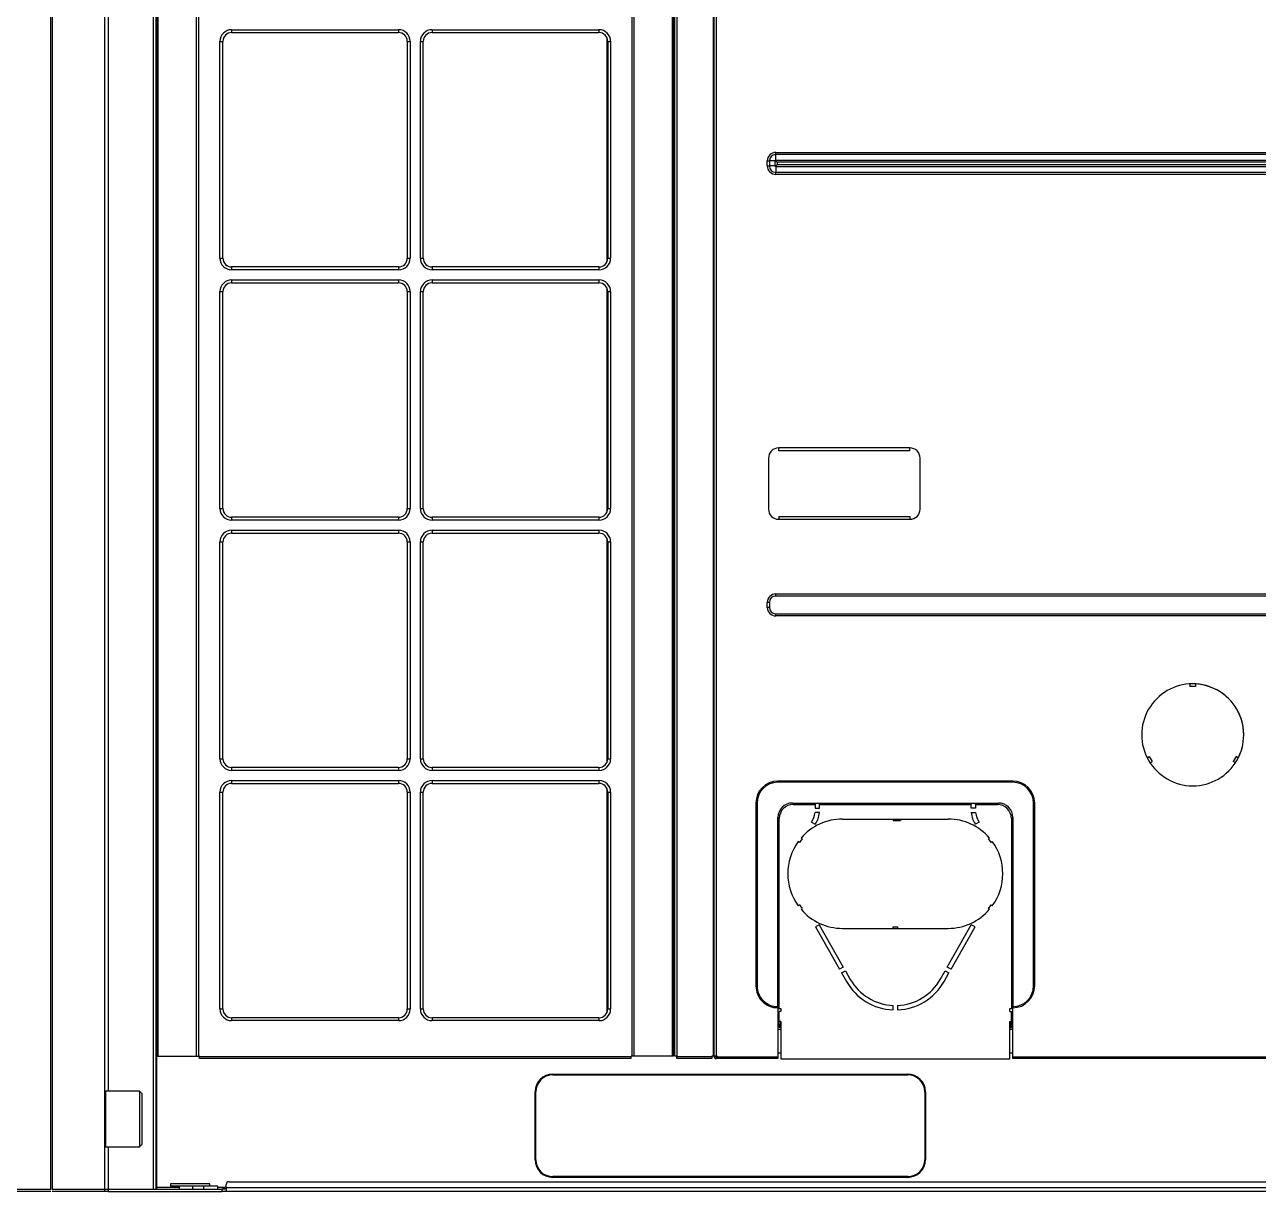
# Model space of a CAD drawing. Header units: millimetres. Extents: x 10547 to 11305, y 9897 to 10391.
# Drawn here: x 11010.62 to 11016.93, y 10363.53 to 10369.5 of the extents above; entities that cross this region are included whole.
import ezdxf

# ---------------------------------------------------------------- set-up
doc = ezdxf.new("R2010")
doc.units = ezdxf.units.MM
doc.layers.add('EHP', color=1, linetype='Continuous')
doc.layers.add('LG-AIRCON', color=240, linetype='Continuous')

# ---------------------------------------------------------------- blocks, each defined once
blk = doc.blocks.new('NEWUXC-1')
at = {"layer": 'LG-AIRCON', "color": 0}
for p, q in [((-749.5, 1.6), (-749.5, 1724.6)), ((-748, 1724.59), (-748, 1.6)), ((-747, 92.7), (-747, 1724.6)), ((-746.5, 1724.6), (-746.5, 92.7)), ((-720, 92.7), (-720, 1724.6)), ((-718.7, 1724.6), (-718.7, 92.7)), ((-421.3, 92.7), (-421.3, 1724.6)), ((-420, 1724.6), (-420, 92.7)), ((-393.5, 92.7), (-393.5, 1724.6)), ((-393, 1724.6), (-393, 92.7)), ((-390.7, 1724.59), (-390.7, 92.7)), ((-365.5, 92.7), (-365.5, 1724.59)), ((-365, 92.7), (-365, 1724.59)), ((-363.7, 1724.59), (-363.7, 92.7)), ((-392, 92.7), (-392, 1660.27)), ((-747.5, 1432.2), (-747.5, 412.2)), ((-696, 797.2), (-581.5, 797.2)), ((-696, 797.2), (-696, 795.2)), ((-581.5, 797.2), (-581.5, 795.2)), ((-558.5, 797.2), (-444, 797.2)), ((-558.5, 797.2), (-558.5, 795.2)), ((-444, 797.2), (-444, 795.2)), ((-704, 640.4), (-704, 789.2)), ((-704, 789.2), (-702, 789.2)), ((-702, 640.4), (-702, 789.2)), ((-696, 795.2), (-581.5, 795.2)), ((-575.5, 789.2), (-573.5, 789.2)), ((-575.5, 789.2), (-575.5, 640.4)), ((-573.5, 789.2), (-573.5, 640.4)), ((-566.5, 640.4), (-566.5, 789.2)), ((-566.5, 789.2), (-564.5, 789.2)), ((-564.5, 640.4), (-564.5, 789.2)), ((-558.5, 795.2), (-444, 795.2)), ((-438.5, 638.01), (-438.5, 791.61)), ((-438, 789.2), (-436, 789.2)), ((-438, 789.2), (-438, 640.4)), ((-436, 789.2), (-436, 640.4)), ((-322.75, 713), (322.75, 713)), ((-322.75, 711.5), (-322.75, 713)), ((322.75, 711.5), (-322.75, 711.5)), ((-322.75, 707.7), (-322.75, 711.5)), ((-328.55, 703.7), (-328.55, 707.2)), ((-328.55, 707.2), (-327.05, 707.2)), ((-328.55, 703.7), (-327.05, 703.7)), ((-327.05, 707.2), (-327.05, 703.7)), ((-323.25, 707.2), (-327.05, 707.2)), ((-323.25, 703.7), (-327.05, 703.7)), ((-323.25, 703.7), (-323.25, 707.2)), ((-322.75, 707.7), (322.75, 707.7)), ((-322.75, 703.2), (-322.75, 699.4)), ((322.75, 703.2), (-322.75, 703.2)), ((-321.75, 706.2), (-321.75, 704.7)), ((321.75, 706.2), (-321.75, 706.2)), ((-321.75, 704.7), (321.75, 704.7)), ((-322.75, 697.9), (-322.75, 699.4)), ((-322.75, 699.4), (322.75, 699.4)), ((322.75, 697.9), (-322.75, 697.9)), ((-704, 640.4), (-702, 640.4)), ((-575.5, 640.4), (-573.5, 640.4)), ((-566.5, 640.4), (-564.5, 640.4)), ((-438, 640.4), (-436, 640.4)), ((-581.5, 634.4), (-696, 634.4)), ((-696, 634.4), (-696, 632.4)), ((-581.5, 632.4), (-696, 632.4)), ((-581.5, 634.4), (-581.5, 632.4)), ((-444, 634.4), (-558.5, 634.4)), ((-558.5, 634.4), (-558.5, 632.4)), ((-444, 632.4), (-558.5, 632.4)), ((-444, 634.4), (-444, 632.4)), ((-696, 625.45), (-581.5, 625.45)), ((-696, 625.45), (-696, 623.45)), ((-696, 623.45), (-581.5, 623.45)), ((-581.5, 625.45), (-581.5, 623.45)), ((-558.5, 625.45), (-444, 625.45)), ((-558.5, 625.45), (-558.5, 623.45)), ((-558.5, 623.45), (-444, 623.45)), ((-444, 625.45), (-444, 623.45)), ((-438.5, 466.27), (-438.5, 619.87)), ((-704, 468.65), (-704, 617.45)), ((-704, 617.45), (-702, 617.45)), ((-702, 468.65), (-702, 617.45)), ((-575.5, 617.45), (-573.5, 617.45)), ((-575.5, 617.45), (-575.5, 468.65)), ((-573.5, 617.45), (-573.5, 468.65)), ((-566.5, 468.65), (-566.5, 617.45)), ((-566.5, 617.45), (-564.5, 617.45)), ((-564.5, 468.65), (-564.5, 617.45)), ((-438, 617.45), (-436, 617.45)), ((-438, 617.45), (-438, 468.65)), ((-436, 617.45), (-436, 468.65)), ((-230.75, 510.2), (-320.75, 510.2)), ((-320.75, 508.2), (-320.75, 510.2)), ((-230.75, 508.2), (-320.75, 508.2)), ((-230.75, 508.2), (-230.75, 510.2)), ((-327.75, 503.2), (-327.75, 468.2)), ((-223.75, 468.2), (-223.75, 503.2)), ((-704, 468.65), (-702, 468.65)), ((-575.5, 468.65), (-573.5, 468.65)), ((-566.5, 468.65), (-564.5, 468.65)), ((-438, 468.65), (-436, 468.65)), ((-696, 462.65), (-696, 460.65)), ((-581.5, 462.65), (-696, 462.65)), ((-581.5, 460.65), (-696, 460.65)), ((-581.5, 462.65), (-581.5, 460.65)), ((-558.5, 462.65), (-558.5, 460.65)), ((-444, 462.65), (-558.5, 462.65)), ((-444, 460.65), (-558.5, 460.65)), ((-444, 462.65), (-444, 460.65)), ((-320.75, 463.2), (-320.75, 461.2)), ((-320.75, 463.2), (-230.75, 463.2)), ((-320.75, 463.2), (-230.75, 463.2)), ((-320.75, 461.2), (-230.75, 461.2)), ((-230.75, 463.2), (-230.75, 461.2)), ((-696, 453.7), (-581.5, 453.7)), ((-696, 453.7), (-696, 451.7)), ((-696, 451.7), (-581.5, 451.7)), ((-581.5, 453.7), (-581.5, 451.7)), ((-558.5, 453.7), (-444, 453.7)), ((-558.5, 453.7), (-558.5, 451.7)), ((-558.5, 451.7), (-444, 451.7)), ((-444, 453.7), (-444, 451.7)), ((-704, 296.9), (-704, 445.7)), ((-704, 445.7), (-702, 445.7)), ((-702, 296.9), (-702, 445.7)), ((-575.5, 445.7), (-573.5, 445.7)), ((-575.5, 445.7), (-575.5, 296.9)), ((-573.5, 445.7), (-573.5, 296.9)), ((-566.5, 296.9), (-566.5, 445.7)), ((-566.5, 445.7), (-564.5, 445.7)), ((-564.5, 296.9), (-564.5, 445.7)), ((-438.5, 294.52), (-438.5, 448.1)), ((-438, 445.7), (-436, 445.7)), ((-438, 445.7), (-438, 296.9)), ((-436, 445.7), (-436, 296.9)), ((-748, 412.2), (-747.5, 412.2)), ((-747.5, 412.21), (-747.5, 381.21)), ((-747, 412.2), (-747.5, 412.2)), ((-322.75, 410), (322.75, 410)), ((-322.75, 408.5), (-322.75, 410)), ((322.75, 408.5), (-322.75, 408.5)), ((-328.55, 400.7), (-328.55, 404.2)), ((-327.05, 404.2), (-328.55, 404.2)), ((-327.05, 400.7), (-328.55, 400.7)), ((-327.05, 404.2), (-327.05, 400.7)), ((-322.75, 394.9), (-322.75, 396.4)), ((-322.75, 396.4), (322.75, 396.4)), ((322.75, 394.9), (-322.75, 394.9)), ((-748, 381.2), (-747.5, 381.2)), ((-747.5, 381.2), (-747, 381.2)), ((-747.5, 381.2), (-747.5, 1.6)), ((-393, 381.2), (-392, 381.2)), ((-38.75, 348.24), (-38.75, 346.57)), ((-34.75, 348.24), (-34.75, 346.57)), ((-34.75, 346.57), (-38.75, 346.57)), ((-704, 296.9), (-702, 296.9)), ((-575.5, 296.9), (-573.5, 296.9)), ((-566.5, 296.9), (-564.5, 296.9)), ((-438, 296.9), (-436, 296.9)), ((-68.01, 297.56), (-66.56, 298.4)), ((-66.56, 298.4), (-64.56, 294.93)), ((-6.94, 298.4), (-8.94, 294.93)), ((-5.49, 297.56), (-6.94, 298.4)), ((-696, 290.9), (-696, 288.9)), ((-581.5, 290.9), (-696, 290.9)), ((-581.5, 288.9), (-696, 288.9)), ((-581.5, 290.9), (-581.5, 288.9)), ((-558.5, 290.9), (-558.5, 288.9)), ((-444, 290.9), (-558.5, 290.9)), ((-444, 288.9), (-558.5, 288.9)), ((-444, 290.9), (-444, 288.9)), ((-392, 293.2), (-393, 293.2)), ((-66.01, 294.1), (-64.56, 294.93)), ((-7.49, 294.1), (-8.94, 294.93)), ((-696, 281.95), (-581.5, 281.95)), ((-696, 281.95), (-696, 279.95)), ((-696, 279.95), (-581.5, 279.95)), ((-581.5, 281.95), (-581.5, 279.95)), ((-558.5, 281.95), (-444, 281.95)), ((-558.5, 281.95), (-558.5, 279.95)), ((-558.5, 279.95), (-444, 279.95)), ((-444, 281.95), (-444, 279.95)), ((-160.15, 281.5), (-321.35, 281.5)), ((-321.35, 280.7), (-321.35, 281.5)), ((-160.15, 280.7), (-321.35, 280.7)), ((-160.15, 280.7), (-160.15, 281.5)), ((-704, 125.15), (-704, 273.95)), ((-704, 273.95), (-702, 273.95)), ((-702, 125.15), (-702, 273.95)), ((-575.5, 273.95), (-573.5, 273.95)), ((-575.5, 273.95), (-575.5, 125.15)), ((-573.5, 273.95), (-573.5, 125.15)), ((-566.5, 125.15), (-566.5, 273.95)), ((-566.5, 273.95), (-564.5, 273.95)), ((-564.5, 125.15), (-564.5, 273.95)), ((-438.5, 122.76), (-438.5, 276.36)), ((-438, 273.95), (-436, 273.95)), ((-438, 273.95), (-438, 125.15)), ((-436, 273.95), (-436, 125.15)), ((-336.35, 266.5), (-336.35, 141)), ((-335.55, 266.5), (-336.35, 266.5)), ((-335.55, 266.5), (-335.55, 141)), ((-311.28, 266.5), (-170.08, 266.5)), ((-310.75, 266.5), (-310.75, 265.5)), ((-310.75, 265.5), (-295.75, 265.5)), ((-295.75, 266.5), (-295.75, 265.5)), ((-295.75, 265.5), (-295.75, 262.9)), ((-295.75, 262.9), (-292.75, 262.9)), ((-292.75, 265.5), (-292.75, 266.5)), ((-292.75, 265.5), (-188.75, 265.5)), ((-292.75, 262.9), (-292.75, 265.5)), ((-188.75, 266.5), (-188.75, 265.5)), ((-188.75, 262.9), (-188.75, 265.5)), ((-185.75, 262.9), (-188.75, 262.9)), ((-185.75, 265.5), (-185.75, 266.5)), ((-185.75, 265.5), (-170.75, 265.5)), ((-185.75, 265.5), (-185.75, 262.9)), ((-170.75, 265.5), (-170.75, 266.5)), ((-145.95, 266.5), (-145.15, 266.5)), ((-145.95, 141), (-145.95, 266.5)), ((-145.15, 141), (-145.15, 266.5)), ((-393, 262.2), (-392, 262.2)), ((-321.28, 126.8), (-321.28, 256.5)), ((-320.35, 255.9), (-321.28, 255.9)), ((-320.35, 125.5), (-320.35, 255.9)), ((-292.75, 259.9), (-295.75, 259.9)), ((-277, 255.5), (-242.25, 255.5)), ((-242.25, 255.5), (-239.25, 255.5)), ((-242.25, 255.5), (-242.25, 254.5)), ((-242.25, 255.5), (-237.15, 255.5)), ((-242.25, 255.5), (-242.25, 254.5)), ((-242.25, 254.5), (-239.25, 254.5)), ((-242.25, 254.5), (-237.15, 254.5)), ((-239.25, 255.5), (-204.5, 255.5)), ((-239.25, 254.5), (-239.25, 255.5)), ((-237.15, 255.5), (-237.15, 254.5)), ((-188.75, 259.9), (-185.75, 259.9)), ((-161.15, 255.9), (-161.15, 125.5)), ((-160.08, 255.9), (-161.15, 255.9)), ((-160.08, 256.5), (-160.08, 126.8)), ((-298.25, 253.4), (-295.65, 251.9)), ((-183.25, 253.4), (-185.85, 251.9)), ((-306.51, 239.48), (-307.3, 240.1)), ((-305.43, 242.45), (-304.65, 241.83)), ((-176.07, 242.45), (-176.86, 241.83)), ((-174.99, 239.48), (-174.21, 240.1)), ((-306.51, 196.52), (-307.3, 195.9)), ((-174.99, 196.52), (-174.21, 195.9)), ((-305.43, 193.55), (-304.65, 194.17)), ((-176.07, 193.55), (-176.86, 194.17)), ((-292.9, 182.91), (-295.5, 181.43)), ((-295.5, 181.43), (-279.05, 152.46)), ((-292.9, 182.91), (-276.44, 153.95)), ((-277, 180.5), (-242.25, 180.5)), ((-242.25, 181.5), (-239.25, 181.5)), ((-242.25, 180.5), (-242.25, 181.5)), ((-242.25, 180.5), (-239.25, 180.5)), ((-239.25, 181.5), (-239.25, 180.5)), ((-239.25, 180.5), (-204.5, 180.5)), ((-205.07, 153.95), (-188.61, 182.91)), ((-202.46, 152.46), (-186, 181.43)), ((-186, 181.43), (-188.61, 182.91)), ((-276.44, 153.95), (-279.05, 152.46)), ((-202.46, 152.46), (-205.07, 153.95)), ((-277.57, 149.86), (-274.96, 151.34)), ((-277.57, 149.86), (-274.23, 143.98)), ((-274.96, 151.34), (-271.62, 145.46)), ((-209.89, 145.46), (-206.55, 151.34)), ((-207.28, 143.98), (-203.94, 149.86)), ((-206.55, 151.34), (-203.94, 149.86)), ((-145.95, 141), (-145.15, 141)), ((-242.25, 124.53), (-242.25, 127.53)), ((-239.25, 127.53), (-239.25, 124.53)), ((-704, 125.15), (-702, 125.15)), ((-696, 119.15), (-696, 117.15)), ((-581.5, 119.15), (-696, 119.15)), ((-581.5, 119.15), (-581.5, 117.15)), ((-575.5, 125.15), (-573.5, 125.15)), ((-566.5, 125.15), (-564.5, 125.15)), ((-558.5, 119.15), (-558.5, 117.15)), ((-444, 119.15), (-558.5, 119.15)), ((-444, 119.15), (-444, 117.15)), ((-438, 125.15), (-436, 125.15)), ((-321.28, 126), (-321.28, 92.4)), ((-321.28, 125.5), (-321.15, 125.5)), ((-321.15, 125.5), (-320.35, 125.5)), ((-320.35, 125.5), (-319.35, 125.5)), ((-319.35, 123.5), (-320.35, 123.5)), ((-320.35, 116.5), (-320.35, 123.5)), ((-319.35, 125.5), (-319.35, 123.5)), ((-162.15, 123.5), (-162.15, 125.5)), ((-162.15, 125.5), (-161.15, 125.5)), ((-162.15, 123.5), (-161.15, 123.5)), ((-160.35, 125.5), (-161.15, 125.5)), ((-161.15, 116.5), (-161.15, 123.5)), ((-160.08, 125.5), (-160.35, 125.5)), ((-160.08, 92.4), (-160.08, 126)), ((-581.5, 117.15), (-696, 117.15)), ((-444, 117.15), (-558.5, 117.15)), ((-392, 116.4), (-393, 116.4)), ((-321.28, 111.4), (-319.35, 111.4)), ((-319.35, 116.5), (-320.35, 116.5)), ((-320.35, 114.5), (-320.35, 116.5)), ((-319.55, 114.5), (-320.35, 114.5)), ((-320.35, 112.5), (-320.35, 114.5)), ((-319.55, 112.5), (-320.35, 112.5)), ((-319.55, 116.5), (-319.55, 114.5)), ((-319.55, 112.5), (-319.55, 114.5)), ((-319.35, 116.5), (-319.35, 91)), ((-162.15, 91), (-162.15, 116.5)), ((-162.15, 116.5), (-161.15, 116.5)), ((-162.15, 111.4), (-160.08, 111.4)), ((-161.95, 116.5), (-161.95, 114.5)), ((-161.95, 114.5), (-161.95, 112.5)), ((-161.95, 114.5), (-161.15, 114.5)), ((-161.95, 112.5), (-161.15, 112.5)), ((-161.15, 114.5), (-161.15, 116.5)), ((-161.15, 112.5), (-161.15, 114.5)), ((-393, 95), (-392, 95)), ((-321.28, 95), (-319.35, 95)), ((-162.15, 95), (-160.08, 95)), ((-747, 92.7), (-746.5, 92.7)), ((-746.5, 92.7), (-720, 92.7)), ((-720, 92.7), (-718.7, 92.7)), ((-718, 92.7), (-718.7, 92.7)), ((-718, 92.7), (-718, 92.5)), ((-718, 92.5), (-422, 92.5)), ((-718, 91.2), (-718, 92.5)), ((-422, 91.2), (-718, 91.2)), ((-421.3, 92.7), (-422, 92.7)), ((-422, 92.7), (-422, 92.5)), ((-422, 91.2), (-422, 92.5)), ((-420, 92.7), (-421.3, 92.7)), ((-393.5, 92.7), (-420, 92.7)), ((-393, 92.7), (-393.5, 92.7)), ((-390.7, 92.7), (-392, 92.7)), ((-390.7, 92.7), (-390.5, 92.7)), ((-390.5, 92.7), (-390.5, 92.5)), ((-390.5, 92.5), (-366.5, 92.5)), ((-390.5, 91.2), (-390.5, 92.5)), ((-366.5, 91.2), (-390.5, 91.2)), ((-365.5, 92.7), (-366.5, 92.7)), ((-366.5, 92.7), (-366.5, 92.5)), ((-366.5, 92.5), (-366.5, 91.2)), ((-365, 92.7), (-365.5, 92.7)), ((-363.7, 92.7), (-365, 92.7)), ((-365, 92.7), (-365, 92.4)), ((-363, 92.7), (-363.7, 92.7)), ((-363.7, 91.1), (-363.4, 91.1)), ((-363.4, 91.1), (-363.4, 91.9)), ((-363, 92.7), (-363, 92.4)), ((-363, 92.4), (-321.28, 92.4)), ((-363, 91.1), (-363, 92.4)), ((-321.28, 91.1), (-363, 91.1)), ((-321.28, 92.4), (-321.28, 91.1)), ((-319.35, 91), (-162.15, 91)), ((-160.08, 92.4), (160.35, 92.4)), ((-160.08, 91.1), (-160.08, 92.4)), ((160.35, 91.1), (-160.08, 91.1)), ((-475.7, 80.4), (-232.2, 80.4)), ((-475.7, 79.9), (-475.7, 80.4)), ((-475.7, 79.9), (-232.2, 79.9)), ((-232.2, 79.9), (-232.2, 80.4)), ((-759.16, 68.65), (-782.56, 68.65)), ((-782.56, 68.65), (-782.56, 30.55)), ((-757.56, 67.05), (-759.16, 68.65)), ((-759.16, 68.65), (-759.16, 30.55)), ((-487.8, 21.7), (-487.8, 68.3)), ((-487.8, 68.3), (-487.3, 68.3)), ((-487.3, 21.7), (-487.3, 68.3)), ((-220.6, 68.3), (-220.6, 21.7)), ((-220.6, 68.3), (-220.1, 68.3)), ((-220.1, 68.3), (-220.1, 21.7)), ((-757.56, 67.05), (-757.56, 32.15)), ((-782.56, 30.55), (-759.16, 30.55)), ((-759.16, 30.55), (-757.56, 32.15)), ((-487.8, 21.7), (-487.3, 21.7)), ((-220.6, 21.7), (-220.1, 21.7)), ((-232.2, 10.1), (-475.7, 10.1)), ((-475.7, 9.6), (-475.7, 10.1)), ((-232.2, 9.6), (-475.7, 9.6)), ((-232.2, 9.6), (-232.2, 10.1)), ((-819.12, 1.6), (-782.88, 1.6)), ((-782.88, 1.6), (-780.76, 1.6)), ((-782.88, 0), (-782.88, 1.6)), ((-780.76, 1.6), (-702.76, 1.6)), ((-780.76, 1.6), (-780.76, 0)), ((-732, 2.6), (-748, 2.6)), ((-738, 5.1), (-738, 3.6)), ((-711, 5.1), (-738, 5.1)), ((-715, 3.6), (-738, 3.6)), ((-732, 3.6), (-732, 1.6)), ((-722.5, 1.6), (-722.5, 3.6)), ((-705.5, 3.6), (-715, 3.6)), ((-715, 1.6), (-715, 3.6)), ((-711, 3.6), (-711, 5.1)), ((-705.5, 1.6), (-705.5, 3.6)), ((-700.85, 2.6), (-705.5, 2.6)), ((-699.76, 1.6), (-702.76, 1.6)), ((-702.76, 1.6), (-702.76, 0)), ((-701.8, 1.89), (-699.76, 1.89)), ((-699.76, 2.6), (-699.76, 4.6)), ((-699.76, 2.6), (699.76, 2.6)), ((-699.76, 2.6), (-699.76, 0)), ((699.76, 0), (-699.76, 0)), ((-697.76, 6.6), (697.76, 6.6)), ((782.88, 1.6), (819.12, 1.6)), ((819.12, 0), (782.88, 0)), ((-782.88, 0), (-819.12, 0)), ((-780.76, 0), (-782.88, 0)), ((-780.76, 0), (-702.76, 0)), ((-699.76, 0), (-702.76, 0))]:
    blk.add_line(p, q, dxfattribs=at)
for points in [[(-820, 1.2), (-820, 35.65), (-820, 70.1), (-820, 104.56), (-820, 139.01), (-820, 173.46), (-820, 207.91), (-820, 242.36), (-820, 276.81), (-820, 311.27), (-820, 345.72), (-820, 380.17), (-820, 414.62), (-820, 449.07), (-820, 483.52), (-820, 517.98), (-820, 552.43), (-820, 586.88), (-820, 621.33), (-820, 655.78), (-820, 690.24), (-820, 724.69), (-820, 759.14), (-820, 793.59), (-820, 828.04)], [(-819.12, 828.54), (-819.12, 794.07), (-819.12, 759.59), (-819.12, 725.12), (-819.12, 690.65), (-819.12, 656.18), (-819.12, 621.7), (-819.12, 587.23), (-819.12, 552.76), (-819.12, 518.29), (-819.12, 483.81), (-819.12, 449.34), (-819.12, 414.87), (-819.12, 380.4), (-819.12, 345.92), (-819.12, 311.45), (-819.12, 276.98), (-819.12, 242.51), (-819.12, 208.03), (-819.12, 173.56), (-819.12, 139.09), (-819.12, 104.62), (-819.12, 70.14), (-819.12, 35.67), (-819.12, 1.2)], [(-782.85, 1.2), (-782.85, 35.67), (-782.85, 70.14), (-782.85, 104.62), (-782.85, 139.09), (-782.85, 173.56), (-782.85, 208.03), (-782.85, 242.51), (-782.85, 276.98), (-782.85, 311.45), (-782.85, 345.92), (-782.85, 380.4), (-782.85, 414.87), (-782.85, 449.34), (-782.85, 483.81), (-782.85, 518.29), (-782.85, 552.76), (-782.85, 587.23), (-782.85, 621.7), (-782.85, 656.18), (-782.85, 690.65), (-782.85, 725.12), (-782.85, 759.59), (-782.85, 794.07), (-782.85, 828.54)], [(-780.73, 830.43), (-780.73, 797.31), (-780.73, 764.19), (-780.73, 731.07), (-780.73, 697.95), (-780.73, 664.83), (-780.73, 631.71), (-780.73, 598.58), (-780.73, 565.46), (-780.73, 532.34), (-780.73, 499.22), (-780.73, 466.1), (-780.73, 432.98), (-780.73, 399.86), (-780.73, 366.74), (-780.73, 333.62), (-780.73, 300.5), (-780.73, 267.38), (-780.73, 234.26), (-780.73, 201.14), (-780.73, 168.02), (-780.73, 134.9), (-780.73, 101.78), (-780.73, 68.66)], [(819.12, 1.2), (819.12, 35.67), (819.12, 70.14), (819.12, 104.62), (819.12, 139.09), (819.12, 173.56), (819.12, 208.03), (819.12, 242.51), (819.12, 276.98), (819.12, 311.45), (819.12, 345.92), (819.12, 380.4), (819.12, 414.87), (819.12, 449.34), (819.12, 483.81), (819.12, 518.29), (819.12, 552.76), (819.12, 587.23), (819.12, 621.7), (819.12, 656.18), (819.12, 690.65), (819.12, 725.12), (819.12, 759.59), (819.12, 794.07), (819.12, 828.54)], [(820, 828.16), (820, 793.7), (820, 759.25), (820, 724.79), (820, 690.33), (820, 655.88), (820, 621.42), (820, 586.96), (820, 552.51), (820, 518.05), (820, 483.59), (820, 449.14), (820, 414.68), (820, 380.22), (820, 345.77), (820, 311.31), (820, 276.85), (820, 242.4), (820, 207.94), (820, 173.48), (820, 139.03), (820, 104.57), (820, 70.11), (820, 35.66), (820, 1.2)], [(-323.25, 707.2), (-323.24, 707.21), (-323.23, 707.22), (-323.23, 707.23), (-323.22, 707.24), (-323.21, 707.26), (-323.2, 707.27), (-323.19, 707.28), (-323.18, 707.29), (-323.17, 707.3), (-323.16, 707.31), (-323.16, 707.32), (-323.15, 707.33), (-323.14, 707.34), (-323.13, 707.35), (-323.12, 707.36), (-323.11, 707.37), (-323.1, 707.39), (-323.09, 707.4), (-323.08, 707.41), (-323.07, 707.42), (-323.06, 707.43), (-323.05, 707.44), (-323.04, 707.45), (-323.03, 707.46), (-323.02, 707.47), (-323.01, 707.48), (-323, 707.49), (-322.99, 707.5), (-322.98, 707.51), (-322.97, 707.52), (-322.96, 707.53), (-322.95, 707.54), (-322.94, 707.55), (-322.92, 707.56), (-322.91, 707.57), (-322.9, 707.58), (-322.89, 707.59), (-322.88, 707.6), (-322.87, 707.61), (-322.86, 707.61), (-322.85, 707.62), (-322.84, 707.63), (-322.83, 707.64), (-322.82, 707.65), (-322.8, 707.66), (-322.79, 707.67), (-322.78, 707.68), (-322.77, 707.68), (-322.76, 707.69), (-322.75, 707.7)], [(-321.75, 706.2), (-321.78, 706.23), (-321.81, 706.25), (-321.83, 706.28), (-321.86, 706.3), (-321.89, 706.33), (-321.92, 706.35), (-321.95, 706.38), (-321.98, 706.4), (-322, 706.43), (-322.03, 706.45), (-322.06, 706.48), (-322.09, 706.5), (-322.12, 706.53), (-322.15, 706.55), (-322.17, 706.58), (-322.2, 706.6), (-322.23, 706.63), (-322.26, 706.65), (-322.29, 706.67), (-322.32, 706.7), (-322.35, 706.72), (-322.37, 706.75), (-322.4, 706.77), (-322.43, 706.79), (-322.46, 706.82), (-322.49, 706.84), (-322.52, 706.86), (-322.55, 706.88), (-322.58, 706.91), (-322.61, 706.93), (-322.64, 706.95), (-322.67, 706.97), (-322.7, 706.99), (-322.73, 707.01), (-322.76, 707.03), (-322.79, 707.04), (-322.83, 707.06), (-322.86, 707.08), (-322.89, 707.09), (-322.92, 707.11), (-322.95, 707.12), (-322.99, 707.13), (-323.02, 707.15), (-323.05, 707.16), (-323.09, 707.17), (-323.12, 707.18), (-323.15, 707.18), (-323.18, 707.19), (-323.22, 707.2), (-323.25, 707.2)], [(-323.25, 703.7), (-323.22, 703.7), (-323.18, 703.71), (-323.15, 703.72), (-323.12, 703.72), (-323.09, 703.73), (-323.05, 703.74), (-323.02, 703.75), (-322.99, 703.77), (-322.95, 703.78), (-322.92, 703.79), (-322.89, 703.81), (-322.86, 703.82), (-322.83, 703.84), (-322.79, 703.86), (-322.76, 703.87), (-322.73, 703.89), (-322.7, 703.91), (-322.67, 703.93), (-322.64, 703.95), (-322.61, 703.97), (-322.58, 703.99), (-322.55, 704.02), (-322.52, 704.04), (-322.49, 704.06), (-322.46, 704.08), (-322.43, 704.11), (-322.4, 704.13), (-322.37, 704.15), (-322.35, 704.18), (-322.32, 704.2), (-322.29, 704.23), (-322.26, 704.25), (-322.23, 704.27), (-322.2, 704.3), (-322.17, 704.32), (-322.15, 704.35), (-322.12, 704.37), (-322.09, 704.4), (-322.06, 704.42), (-322.03, 704.45), (-322, 704.47), (-321.98, 704.5), (-321.95, 704.52), (-321.92, 704.55), (-321.89, 704.57), (-321.86, 704.6), (-321.83, 704.62), (-321.81, 704.65), (-321.78, 704.67), (-321.75, 704.7)], [(-322.75, 703.2), (-322.76, 703.21), (-322.77, 703.22), (-322.78, 703.23), (-322.79, 703.23), (-322.8, 703.24), (-322.82, 703.25), (-322.83, 703.26), (-322.84, 703.27), (-322.85, 703.28), (-322.86, 703.29), (-322.87, 703.29), (-322.88, 703.3), (-322.89, 703.31), (-322.9, 703.32), (-322.91, 703.33), (-322.92, 703.34), (-322.94, 703.35), (-322.95, 703.36), (-322.96, 703.37), (-322.97, 703.38), (-322.98, 703.39), (-322.99, 703.4), (-323, 703.41), (-323.01, 703.42), (-323.02, 703.43), (-323.03, 703.44), (-323.04, 703.45), (-323.05, 703.46), (-323.06, 703.47), (-323.07, 703.48), (-323.08, 703.49), (-323.09, 703.5), (-323.1, 703.51), (-323.11, 703.53), (-323.12, 703.54), (-323.13, 703.55), (-323.14, 703.56), (-323.15, 703.57), (-323.16, 703.58), (-323.16, 703.59), (-323.17, 703.6), (-323.18, 703.61), (-323.19, 703.62), (-323.2, 703.63), (-323.21, 703.65), (-323.22, 703.66), (-323.23, 703.67), (-323.23, 703.68), (-323.24, 703.69), (-323.25, 703.7)], [(-321.75, 706.2), (-321.78, 706.23), (-321.8, 706.26), (-321.83, 706.28), (-321.85, 706.31), (-321.88, 706.34), (-321.9, 706.37), (-321.93, 706.4), (-321.95, 706.43), (-321.98, 706.45), (-322, 706.48), (-322.03, 706.51), (-322.05, 706.54), (-322.08, 706.57), (-322.1, 706.6), (-322.13, 706.62), (-322.15, 706.65), (-322.18, 706.68), (-322.2, 706.71), (-322.22, 706.74), (-322.25, 706.77), (-322.27, 706.8), (-322.3, 706.82), (-322.32, 706.85), (-322.34, 706.88), (-322.37, 706.91), (-322.39, 706.94), (-322.41, 706.97), (-322.44, 707), (-322.46, 707.03), (-322.48, 707.06), (-322.5, 707.09), (-322.52, 707.12), (-322.54, 707.15), (-322.56, 707.18), (-322.58, 707.21), (-322.59, 707.25), (-322.61, 707.28), (-322.63, 707.31), (-322.64, 707.34), (-322.66, 707.37), (-322.67, 707.4), (-322.68, 707.43), (-322.69, 707.46), (-322.7, 707.49), (-322.71, 707.52), (-322.72, 707.56), (-322.73, 707.59), (-322.74, 707.63), (-322.74, 707.66), (-322.75, 707.7)], [(-322.75, 703.2), (-322.74, 703.24), (-322.74, 703.27), (-322.73, 703.31), (-322.72, 703.34), (-322.71, 703.38), (-322.7, 703.41), (-322.69, 703.44), (-322.68, 703.47), (-322.67, 703.5), (-322.66, 703.53), (-322.64, 703.56), (-322.63, 703.59), (-322.61, 703.62), (-322.59, 703.66), (-322.58, 703.69), (-322.56, 703.72), (-322.54, 703.75), (-322.52, 703.78), (-322.5, 703.81), (-322.48, 703.84), (-322.46, 703.87), (-322.44, 703.9), (-322.41, 703.93), (-322.39, 703.96), (-322.37, 703.99), (-322.34, 704.02), (-322.32, 704.05), (-322.3, 704.08), (-322.27, 704.1), (-322.25, 704.13), (-322.22, 704.16), (-322.2, 704.19), (-322.18, 704.22), (-322.15, 704.25), (-322.13, 704.28), (-322.1, 704.3), (-322.08, 704.33), (-322.05, 704.36), (-322.03, 704.39), (-322, 704.42), (-321.98, 704.45), (-321.95, 704.47), (-321.93, 704.5), (-321.9, 704.53), (-321.88, 704.56), (-321.85, 704.59), (-321.83, 704.62), (-321.8, 704.64), (-321.78, 704.67), (-321.75, 704.7)], [(-321.28, 126.8), (-321.28, 126.78), (-321.28, 126.77), (-321.28, 126.75), (-321.28, 126.74), (-321.28, 126.72), (-321.28, 126.7), (-321.28, 126.69), (-321.28, 126.67), (-321.28, 126.66), (-321.28, 126.64), (-321.28, 126.62), (-321.28, 126.61), (-321.28, 126.59), (-321.28, 126.58), (-321.28, 126.56), (-321.28, 126.54), (-321.28, 126.53), (-321.28, 126.51), (-321.28, 126.5), (-321.28, 126.48), (-321.28, 126.46), (-321.28, 126.45), (-321.28, 126.43), (-321.28, 126.42), (-321.28, 126.4), (-321.28, 126.38), (-321.28, 126.37), (-321.28, 126.35), (-321.28, 126.34), (-321.28, 126.32), (-321.28, 126.3), (-321.28, 126.29), (-321.28, 126.27), (-321.28, 126.26), (-321.28, 126.24), (-321.28, 126.22), (-321.28, 126.21), (-321.28, 126.19), (-321.28, 126.18), (-321.28, 126.16), (-321.28, 126.14), (-321.28, 126.13), (-321.28, 126.11), (-321.28, 126.1), (-321.28, 126.08), (-321.28, 126.06), (-321.28, 126.05), (-321.28, 126.03), (-321.28, 126.02), (-321.28, 126)], [(-160.08, 126.8), (-160.08, 126.78), (-160.08, 126.77), (-160.08, 126.75), (-160.08, 126.74), (-160.08, 126.72), (-160.08, 126.7), (-160.08, 126.69), (-160.08, 126.67), (-160.08, 126.66), (-160.08, 126.64), (-160.08, 126.62), (-160.08, 126.61), (-160.08, 126.59), (-160.08, 126.58), (-160.08, 126.56), (-160.08, 126.54), (-160.08, 126.53), (-160.08, 126.51), (-160.08, 126.5), (-160.08, 126.48), (-160.08, 126.46), (-160.08, 126.45), (-160.08, 126.43), (-160.08, 126.42), (-160.08, 126.4), (-160.08, 126.38), (-160.08, 126.37), (-160.08, 126.35), (-160.08, 126.34), (-160.08, 126.32), (-160.08, 126.3), (-160.08, 126.29), (-160.08, 126.27), (-160.08, 126.26), (-160.08, 126.24), (-160.08, 126.22), (-160.08, 126.21), (-160.08, 126.19), (-160.08, 126.18), (-160.08, 126.16), (-160.08, 126.14), (-160.08, 126.13), (-160.08, 126.11), (-160.08, 126.1), (-160.08, 126.08), (-160.08, 126.06), (-160.08, 126.05), (-160.08, 126.03), (-160.08, 126.02), (-160.08, 126)], [(-780.73, 30.57), (-780.73, 29.98), (-780.73, 29.4), (-780.73, 28.81), (-780.73, 28.22), (-780.73, 27.63), (-780.73, 27.05), (-780.73, 26.46), (-780.73, 25.87), (-780.73, 25.28), (-780.73, 24.7), (-780.73, 24.11), (-780.73, 23.52), (-780.73, 22.93), (-780.73, 22.35), (-780.73, 21.76), (-780.73, 21.17), (-780.73, 20.58), (-780.73, 20), (-780.73, 19.41), (-780.73, 18.82), (-780.73, 18.23), (-780.73, 17.65), (-780.73, 17.06), (-780.73, 16.47), (-780.73, 15.89), (-780.73, 15.3), (-780.73, 14.71), (-780.73, 14.12), (-780.73, 13.54), (-780.73, 12.95), (-780.73, 12.36), (-780.73, 11.77), (-780.73, 11.19), (-780.73, 10.6), (-780.73, 10.01), (-780.73, 9.42), (-780.73, 8.84), (-780.73, 8.25), (-780.73, 7.66), (-780.73, 7.07), (-780.73, 6.49), (-780.73, 5.9), (-780.73, 5.31), (-780.73, 4.72), (-780.73, 4.14), (-780.73, 3.55), (-780.73, 2.96), (-780.73, 2.37), (-780.73, 1.79), (-780.73, 1.2)], [(-780.73, 1.2), (-780.78, 1.2), (-780.83, 1.2), (-780.88, 1.2), (-780.92, 1.2), (-780.97, 1.2), (-781.02, 1.2), (-781.07, 1.2), (-781.12, 1.2), (-781.16, 1.2), (-781.21, 1.2), (-781.26, 1.2), (-781.3, 1.2), (-781.35, 1.2), (-781.4, 1.2), (-781.44, 1.2), (-781.49, 1.2), (-781.53, 1.2), (-781.58, 1.2), (-781.62, 1.2), (-781.66, 1.2), (-781.71, 1.2), (-781.75, 1.2), (-781.79, 1.2), (-781.84, 1.2), (-781.88, 1.2), (-781.92, 1.2), (-781.96, 1.2), (-782.01, 1.2), (-782.05, 1.2), (-782.09, 1.2), (-782.13, 1.2), (-782.17, 1.2), (-782.21, 1.2), (-782.25, 1.2), (-782.29, 1.2), (-782.33, 1.2), (-782.37, 1.2), (-782.41, 1.2), (-782.45, 1.2), (-782.48, 1.2), (-782.52, 1.2), (-782.56, 1.2), (-782.6, 1.2), (-782.63, 1.2), (-782.67, 1.2), (-782.71, 1.2), (-782.74, 1.2), (-782.78, 1.2), (-782.81, 1.2), (-782.85, 1.2)]]:
    blk.add_lwpolyline(points, dxfattribs=at)
for centre, radius, start, end in [((-696, 789.2), 8, 90, 180), ((-581.5, 789.2), 8, 0, 90), ((-558.5, 789.2), 8, 90, 180), ((-444, 789.2), 8, 0, 90), ((-696, 789.2), 6, 90, 180), ((-581.5, 789.2), 6, 0, 90), ((-558.5, 789.2), 6, 90, 180), ((-444, 789.2), 6, 0, 90), ((-322.75, 707.2), 5.8, 90, 180), ((-322.75, 707.2), 4.3, 90, 180), ((-322.75, 703.7), 5.8, 180, 270), ((-322.75, 703.7), 4.3, 180, 270), ((-696, 640.4), 8, 180, 270), ((-696, 640.4), 6, 180, 270), ((-581.5, 640.4), 8, 270, 0), ((-581.5, 640.4), 6, 270, 0), ((-558.5, 640.4), 8, 180, 270), ((-558.5, 640.4), 6, 180, 270), ((-444, 640.4), 8, 270, 0), ((-444, 640.4), 6, 270, 0), ((-696, 617.45), 8, 90, 180), ((-696, 617.45), 6, 90, 180), ((-581.5, 617.45), 8, 0, 90), ((-581.5, 617.45), 6, 0, 90), ((-558.5, 617.45), 8, 90, 180), ((-558.5, 617.45), 6, 90, 180), ((-444, 617.45), 8, 0, 90), ((-444, 617.45), 6, 0, 90), ((-320.75, 503.2), 7, 90, 180), ((-230.75, 503.2), 7, 0, 90), ((-696, 468.65), 8, 180, 270), ((-696, 468.65), 6, 180, 270), ((-581.5, 468.65), 8, 270, 0), ((-581.5, 468.65), 6, 270, 0), ((-558.5, 468.65), 8, 180, 270), ((-558.5, 468.65), 6, 180, 270), ((-444, 468.65), 8, 270, 0), ((-444, 468.65), 6, 270, 0), ((-320.75, 468.2), 7, 180, 270), ((-230.75, 468.2), 7, 270, 0), ((-696, 445.7), 8, 90, 180), ((-696, 445.7), 6, 90, 180), ((-581.5, 445.7), 8, 0, 90), ((-581.5, 445.7), 6, 0, 90), ((-558.5, 445.7), 8, 90, 180), ((-558.5, 445.7), 6, 90, 180), ((-444, 445.7), 8, 0, 90), ((-444, 445.7), 6, 0, 90), ((-322.75, 404.2), 5.8, 90, 180), ((-322.75, 404.2), 4.3, 90, 180), ((-322.75, 400.7), 5.8, 180, 270), ((-322.75, 400.7), 4.3, 180, 270), ((-36.75, 313.3), 35, 90, 209.9872), ((-36.75, 313.3), 35, 329.9872, 90), ((-36.75, 313.3), 35, 0, 90.00001), ((-36.75, 313.3), 35, 329.98498, 0), ((-696, 296.9), 8, 180, 270), ((-696, 296.9), 6, 180, 270), ((-581.5, 296.9), 8, 270, 0), ((-581.5, 296.9), 6, 270, 0), ((-558.5, 296.9), 8, 180, 270), ((-558.5, 296.9), 6, 180, 270), ((-444, 296.9), 8, 270, 0), ((-444, 296.9), 6, 270, 0), ((-36.75, 313.3), 35, 209.9872, 329.9872), ((-696, 273.95), 8, 90, 180), ((-696, 273.95), 6, 90, 180), ((-581.5, 273.95), 8, 0, 90), ((-581.5, 273.95), 6, 0, 90), ((-558.5, 273.95), 8, 90, 180), ((-558.5, 273.95), 6, 90, 180), ((-444, 273.95), 8, 0, 90), ((-444, 273.95), 6, 0, 90), ((-400.03, 279.5), 9, 26.87478, 38.65918), ((-400.03, 279.5), 9, 26.87478, 38.65918), ((-321.35, 266.5), 15, 90, 180), ((-321.35, 266.5), 14.2, 90, 180), ((-160.15, 266.5), 15, 0, 90), ((-160.15, 266.5), 14.2, 0, 90), ((-393.78, 260.5), 14, 82.70387, 87.7139), ((-396.28, 271), 3.5, 339.48584, 20.52026), ((-311.28, 256.5), 10, 90, 180), ((-310.75, 255.9), 9.6, 90, 180), ((-170.75, 255.9), 9.6, 0, 90), ((-170.08, 256.5), 10, 0, 90), ((-277, 218), 37.5, 90, 139.30073), ((-315.38, 263.72), 20, 328.93592, 348.98906), ((-312.57, 262.56), 20, 327.77859, 352.34589), ((-204.5, 218), 37.5, 40.69927, 90), ((-168.93, 262.56), 20, 187.65411, 212.22141), ((-166.12, 263.72), 20, 191.01094, 211.06408), ((-277, 218), 37.5, 143.88562, 216.11438), ((-277, 218), 36.5, 139.23789, 143.94846), ((-204.5, 218), 36.5, 36.05154, 40.76211), ((-204.5, 218), 37.5, 323.88562, 36.11438), ((-277, 218), 36.5, 216.05154, 220.76211), ((-204.5, 218), 36.5, 319.23789, 323.94846), ((-277, 218), 37.5, 220.69927, 270), ((-204.5, 218), 37.5, 270, 319.30073), ((-240.75, 163), 38.5, 209.60445, 267.76713), ((-240.75, 163), 35.5, 209.60445, 267.57833), ((-240.75, 163), 35.5, 272.42167, 330.39555), ((-240.75, 163), 38.5, 272.23287, 330.39555), ((-321.35, 141), 15, 180, 270.26985), ((-321.35, 141), 14.2, 180, 270.28505), ((-160.15, 141), 15, 270.26985, 0), ((-160.15, 141), 14.2, 270.28505, 0), ((-696, 125.15), 8, 180, 270), ((-696, 125.15), 6, 180, 270), ((-581.5, 125.15), 8, 270, 0), ((-581.5, 125.15), 6, 270, 0), ((-558.5, 125.15), 8, 180, 270), ((-558.5, 125.15), 6, 180, 270), ((-444, 125.15), 8, 270, 0), ((-444, 125.15), 6, 270, 0), ((-363.7, 92.4), 1.3, 180, 270), ((-363.4, 92.7), 0.8, 180, 270), ((-475.7, 68.3), 12.1, 90, 180), ((-475.7, 68.3), 11.6, 90, 180), ((-232.2, 68.3), 12.1, 0, 90), ((-232.2, 68.3), 11.6, 0, 90), ((-475.7, 21.7), 12.1, 180, 270), ((-475.7, 21.7), 11.6, 180, 270), ((-232.2, 21.7), 12.1, 270, 0), ((-232.2, 21.7), 11.6, 270, 0), ((-702.5, 2.6), 1, 270, 314.41531), ((-698.58, -1.4), 4.6, 104.8193, 134.41531), ((-697.76, 4.6), 2, 90, 180)]:
    blk.add_arc(centre, radius, start, end, dxfattribs=at)
blk = doc.blocks.new('NEWUXC+UXC-1')
at = {"layer": 'EHP', "color": 0}
for p in [(0, 0), (1639, 0)]:
    blk.add_blockref('NEWUXC-1', p, dxfattribs=at)

msp = doc.modelspace()

# ---------------------------------------------------------------- block references
at = {"layer": 'LG-AIRCON', "color": 1, "xscale": 0.007449840356167105, "yscale": 0.007449840356167105, "zscale": 0.007449840356167105}
msp.add_blockref('NEWUXC+UXC-1', (11004.6551, 10363.5347), dxfattribs=at)

doc.saveas('drawing.dxf')
